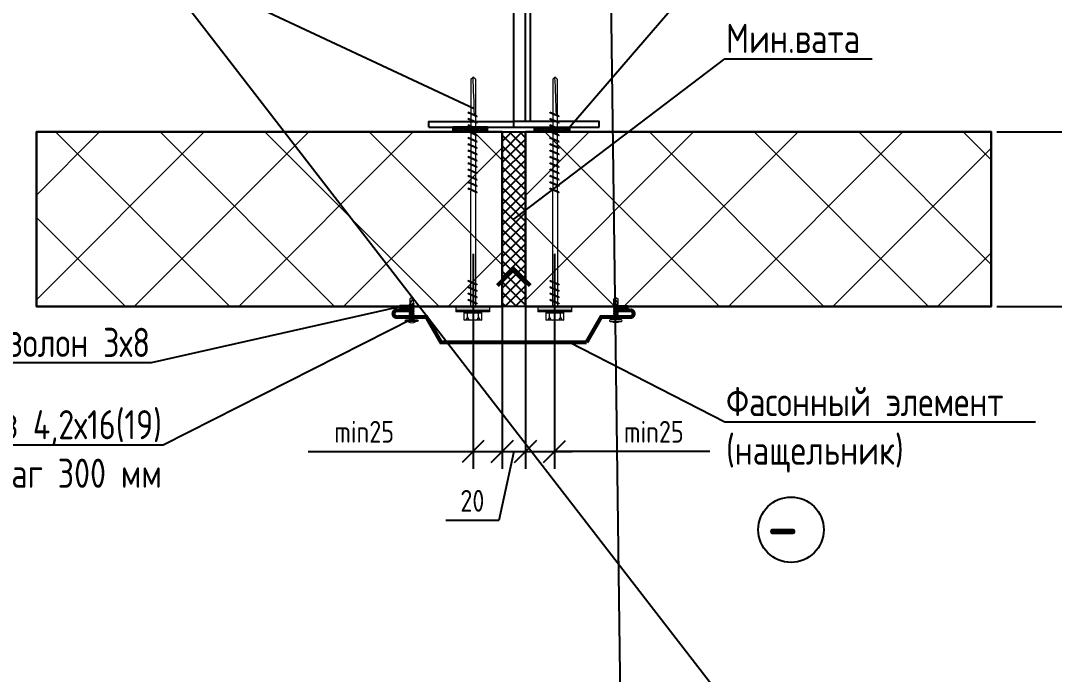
# Model space of a CAD drawing. Header units: millimetres. Extents: x -3689 to 2883575, y -702957 to -604547.
# Drawn here: x 2799250 to 2808126, y -690059 to -684448 of the extents above; entities that cross this region are included whole.
import ezdxf
from ezdxf import colors
from ezdxf.entities.mleader import LeaderData, LeaderLine
from ezdxf.enums import TextEntityAlignment as Align
from ezdxf.math import Vec2, Vec3

# ---------------------------------------------------------------- set-up
doc = ezdxf.new("R2010")
doc.units = ezdxf.units.MM
doc.header["$PDMODE"] = 35
for name, color, linetype, lineweight in [('-Крепеж-', 7, 'Continuous', 20), ('new_fill', 8, 'Continuous', 13), ('Саморезы', 7, 'Continuous', 13), ('Сэндвич-панель', 30, 'Continuous', 13), ('Уплотнительная лента', 6, 'Continuous', 25)]:
    doc.layers.add(name, color=color, linetype=linetype, lineweight=lineweight)
for name, color, linetype in [('Прогон', 7, 'Continuous'), ('Размер', 101, 'Continuous'), ('Штриховка', 54, 'Continuous')]:
    doc.layers.add(name, color=color, linetype=linetype)
doc.layers.add('ФЭ', color=7, linetype='Continuous', lineweight=25, true_color=0xb8002e)
doc.styles.add('ISOCPEUR', font='isocpeur.ttf', dxfattribs={"width": 0.8, "height": 2.5})
doc.styles.add('ГОСТ 2.304', font='CS_Gost2304.shx')
doc.dimstyles.new('СПДС', dxfattribs={"dimscale": 100, "dimtxt": 2.5, "dimasz": 2.5, "dimexe": 2, "dimexo": 0.625, "dimgap": 1, "dimtad": 1, "dimdec": 0, "dimtxsty": 'ГОСТ 2.304', "dimblk": 'OBLIQUE', "dimblk1": 'OBLIQUE', "dimblk2": 'OBLIQUE', "dimcen": 2.5, "dimdle": 2, "dimadec": 0, "dimazin": 2, "dimtfac": 0.75, "dimtdec": 4, "dimtmove": 1, "dimatfit": 3, "dimfxl": 1, "dimtfill": 1, "dimtolj": 1, "dimarcsym": 1})
pattern_1 = [(45, (0, 0), (-1.122532015133644, 1.122532015133644), []), (135, (0, 0), (-1.122532015133644, -1.122532015133644), [])]

# ---------------------------------------------------------------- blocks, each defined once
blk = doc.blocks.new('*U645')
at = {"ltscale": 5}
h = blk.add_hatch(dxfattribs=at)
h.set_pattern_fill('ANSI37', color=256, scale=0.5)
h.set_pattern_definition(pattern_1)
h.paths.add_polyline_path([(-4, 15), (0, 15), (-2.664535259100376e-15, -15), (-4.000000000000003, -15)])
blk.add_lwpolyline([(-4, 15), (0, 15), (-2.664535259100376e-15, -15), (-4.000000000000003, -15)], close=True, dxfattribs=at)
blk = doc.blocks.new('*U648')
at = {"layer": 'Сэндвич-панель', "ltscale": 5, "true_color": 0x2776bb}
h = blk.add_hatch(dxfattribs=at)
h.set_pattern_fill('ANSI37', color=152, scale=20)
h.set_pattern_definition([(45, (300, 129.7623069807112), (-44.90128060534577, 44.90128060534577), []), (135, (300, 129.7623069807112), (-44.90128060534577, -44.90128060534576), [])])
h.paths.add_polyline_path([(0, 0), (9.170296493842564e-15, 149.7623069807112), (400, 149.7623069807112), (400, 0)])
at = {"layer": 'Сэндвич-панель', "color": 152, "lineweight": 30, "ltscale": 5, "true_color": 0x2776bb}
blk.add_lwpolyline([(0, 0), (9.170296493842564e-15, 149.7623069807112), (400, 149.7623069807112), (400, 0)], close=True, dxfattribs=at)
blk = doc.blocks.new('*U649')
at = {"ltscale": 5}
h = blk.add_hatch(dxfattribs=at)
h.set_pattern_fill('ANSI37', color=256, scale=2)
h.set_pattern_definition([(45, (49.76230698071124, 0), (-4.490128060534576, 4.490128060534577), []), (135, (49.76230698071124, 0), (-4.490128060534577, -4.490128060534576), [])])
h.paths.add_polyline_path([(0, 0), (1.224646799147353e-15, 20), (149.7623069807112, 20), (149.7623069807112, 0)])
blk.add_lwpolyline([(0, 0), (1.224646799147353e-15, 20), (149.7623069807112, 20), (149.7623069807112, 0)], close=True, dxfattribs=at)
blk = doc.blocks.new('_Oblique')
at = {"color": 0, "linetype": 'ByBlock', "lineweight": -2}
blk.add_line((-0.5, -0.5), (0.5, 0.5), dxfattribs=at)
blk = doc.blocks.new('*D662')
at = {"layer": 'Defpoints', "color": 0, "ltscale": 75, "transparency": 16777216}
for p in [(2807584.570924027, -685403.6845170486), (2807584.570924027, -686901.307586856), (2808574.835766146, -686901.307586856)]:
    blk.add_point(p, dxfattribs=at)
at = {"layer": 'Размер', "color": 0, "lineweight": -2, "ltscale": 75, "transparency": 16777216}
for p, q in [((2808574.835766146, -685253.6845170486), (2808574.835766146, -687051.307586856)), ((2807631.445924027, -685403.6845170486), (2808724.835766146, -685403.6845170486)), ((2807631.445924027, -686901.307586856), (2808724.835766146, -686901.307586856))]:
    blk.add_line(p, q, dxfattribs=at)
at = {"layer": 'Размер', "color": 0, "lineweight": -2, "ltscale": 75, "transparency": 16777216, "xscale": 187.5, "yscale": 187.5, "zscale": 187.5}
for p, rotation in [((2808574.835766146, -685403.6845170486), 90), ((2808574.835766146, -686901.307586856), 270)]:
    blk.add_blockref('_Oblique', p, dxfattribs=dict(at, rotation=rotation))
at = {"layer": 'Размер', "color": 0, "ltscale": 75, "transparency": 16777216, "insert": (2808406.085766146, -686152.4960519528), "char_height": 187.5, "attachment_point": 5, "rotation": 90, "style": 'ГОСТ 2.304', "bg_fill": 3, "box_fill_scale": 1.1, "bg_fill_color": 256, "bg_fill_true_color": 13158600, "bg_fill_transparency": 0}
blk.add_mtext('\\A1;150', dxfattribs=at)
blk = doc.blocks.new('*D668')
at = {"layer": 'Defpoints', "color": 0, "ltscale": 75, "transparency": 16777216}
for p in [(2803384.570924024, -686403.6845170485), (2803584.570924026, -686403.6845170485), (2803584.570924026, -688145.8625584028)]:
    blk.add_point(p, dxfattribs=at)
at = {"layer": 'Размер', "color": 0, "lineweight": -2, "ltscale": 75, "transparency": 16777216}
for p, q in [((2803384.570924024, -686450.5595170485), (2803384.570924024, -688295.8625584028)), ((2803584.570924026, -686450.5595170485), (2803584.570924026, -688295.8625584028)), ((2803234.570924024, -688145.8625584028), (2803734.570924026, -688145.8625584028)), ((2803484.570924025, -688145.8625584028), (2803355.472915178, -688738.4208902933)), ((2803355.472915178, -688738.4208902933), (2802901.901486606, -688738.4208902933))]:
    blk.add_line(p, q, dxfattribs=at)
at = {"layer": 'Размер', "color": 0, "lineweight": -2, "ltscale": 75, "transparency": 16777216, "xscale": 187.5, "yscale": 187.5, "zscale": 187.5, "rotation": 180}
blk.add_blockref('_Oblique', (2803384.570924024, -688145.8625584028), dxfattribs=at)
at = {"layer": 'Размер', "color": 0, "lineweight": -2, "ltscale": 75, "transparency": 16777216, "xscale": 187.5, "yscale": 187.5, "zscale": 187.5}
blk.add_blockref('_Oblique', (2803584.570924026, -688145.8625584028), dxfattribs=at)
at = {"layer": 'Размер', "color": 0, "ltscale": 75, "transparency": 16777216, "insert": (2803128.687200892, -688569.6708902933), "char_height": 187.5, "attachment_point": 5, "style": 'ГОСТ 2.304', "bg_fill": 3, "box_fill_scale": 1.1, "bg_fill_color": 256, "bg_fill_true_color": 13158600, "bg_fill_transparency": 0}
blk.add_mtext('\\A1;20', dxfattribs=at)
blk = doc.blocks.new('Уплотнитель 3х8')
at = {"ltscale": 5}
h = blk.add_hatch(dxfattribs=at)
h.set_pattern_fill('ANSI37', color=256, scale=0.5)
h.set_pattern_definition(pattern_1)
h.paths.add_polyline_path([(-3, 4), (0, 4), (0, -4), (-3, -4)])
blk.add_lwpolyline([(-3, 4), (0, 4), (0, -4), (-3, -4)], close=True, dxfattribs=at)
blk = doc.blocks.new('*D666')
at = {"layer": 'Defpoints', "color": 0, "ltscale": 75, "transparency": 16777216}
for p in [(2803584.570924029, -681653.9634694991), (2803584.570924029, -682621.6677512784), (2803484.570924029, -685403.6845170486)]:
    blk.add_point(p, dxfattribs=at)
at = {"layer": 'Размер', "color": 0, "lineweight": -2, "ltscale": 75, "transparency": 16777216}
for p, q in [((2803534.570924029, -681653.9634694991), (2803641.445924029, -681297.7134694991)), ((2803641.445924029, -681297.7134694991), (2804059.303066886, -681297.7134694991)), ((2803484.570924029, -685356.8095170486), (2803484.570924029, -681503.9634694991)), ((2803584.570924029, -682574.7927512784), (2803584.570924029, -681503.9634694991)), ((2803484.570924029, -681653.9634694991), (2803297.070924029, -681653.9634694991)), ((2803484.570924029, -681653.9634694991), (2803584.570924029, -681653.9634694991)), ((2803484.570924029, -681653.9634694991), (2803584.570924029, -681653.9634694991)), ((2803584.570924029, -681653.9634694991), (2803772.070924029, -681653.9634694991))]:
    blk.add_line(p, q, dxfattribs=at)
at = {"layer": 'Размер', "color": 0, "lineweight": -2, "ltscale": 75, "transparency": 16777216, "xscale": 187.5, "yscale": 187.5, "zscale": 187.5}
blk.add_blockref('_Oblique', (2803484.570924029, -681653.9634694991), dxfattribs=at)
at = {"layer": 'Размер', "color": 0, "lineweight": -2, "ltscale": 75, "transparency": 16777216, "xscale": 187.5, "yscale": 187.5, "zscale": 187.5, "rotation": 180}
blk.add_blockref('_Oblique', (2803584.570924029, -681653.9634694991), dxfattribs=at)
at = {"layer": 'Размер', "color": 0, "ltscale": 75, "transparency": 16777216, "insert": (2803850.374495458, -681128.9634694991), "char_height": 187.5, "attachment_point": 5, "style": 'ГОСТ 2.304', "bg_fill": 3, "box_fill_scale": 1.1, "bg_fill_color": 256, "bg_fill_true_color": 13158600, "bg_fill_transparency": 0}
blk.add_mtext('\\A1;10', dxfattribs=at)
blk = doc.blocks.new('*D670')
at = {"layer": 'Defpoints', "color": 0, "ltscale": 75, "transparency": 16777216}
for p in [(2803584.570924026, -686403.6845170485), (2803834.570924029, -686403.6845170485), (2803834.570924029, -688145.8625584028)]:
    blk.add_point(p, dxfattribs=at)
at = {"layer": 'Размер', "color": 0, "lineweight": -2, "ltscale": 75, "transparency": 16777216}
for p, q in [((2803584.570924026, -686450.5595170485), (2803584.570924026, -688295.8625584028)), ((2803834.570924029, -686450.5595170485), (2803834.570924029, -688295.8625584028)), ((2803434.570924026, -688145.8625584028), (2803984.570924029, -688145.8625584028)), ((2805168.799963874, -688145.8625584028), (2803834.570924029, -688145.8625584028))]:
    blk.add_line(p, q, dxfattribs=at)
at = {"layer": 'Размер', "color": 0, "lineweight": -2, "ltscale": 75, "transparency": 16777216, "xscale": 187.5, "yscale": 187.5, "zscale": 187.5, "rotation": 180}
blk.add_blockref('_Oblique', (2803584.570924026, -688145.8625584028), dxfattribs=at)
at = {"layer": 'Размер', "color": 0, "lineweight": -2, "ltscale": 75, "transparency": 16777216, "xscale": 187.5, "yscale": 187.5, "zscale": 187.5}
blk.add_blockref('_Oblique', (2803834.570924029, -688145.8625584028), dxfattribs=at)
at = {"layer": 'Размер', "color": 0, "ltscale": 75, "transparency": 16777216, "insert": (2804687.549963874, -687977.1125584028), "char_height": 187.5, "attachment_point": 5, "style": 'ГОСТ 2.304', "bg_fill": 3, "box_fill_scale": 1.1, "bg_fill_color": 256, "bg_fill_true_color": 13158600, "bg_fill_transparency": 0}
blk.add_mtext('\\A1;min25', dxfattribs=at)
blk = doc.blocks.new('*D671')
at = {"layer": 'Defpoints', "color": 0, "ltscale": 75, "transparency": 16777216}
for p in [(2803134.570924026, -686403.6845170485), (2803384.570924029, -686403.6845170485), (2803384.570924029, -688145.8625584028)]:
    blk.add_point(p, dxfattribs=at)
at = {"layer": 'Размер', "color": 0, "lineweight": -2, "ltscale": 75, "transparency": 16777216}
for p, q in [((2803134.570924026, -686450.5595170485), (2803134.570924026, -688295.8625584028)), ((2803384.570924029, -686450.5595170485), (2803384.570924029, -688295.8625584028)), ((2801718.936378893, -688145.8625584028), (2803134.570924026, -688145.8625584028)), ((2802984.570924026, -688145.8625584028), (2803534.570924029, -688145.8625584028))]:
    blk.add_line(p, q, dxfattribs=at)
at = {"layer": 'Размер', "color": 0, "lineweight": -2, "ltscale": 75, "transparency": 16777216, "xscale": 187.5, "yscale": 187.5, "zscale": 187.5, "rotation": 180}
blk.add_blockref('_Oblique', (2803134.570924026, -688145.8625584028), dxfattribs=at)
at = {"layer": 'Размер', "color": 0, "lineweight": -2, "ltscale": 75, "transparency": 16777216, "xscale": 187.5, "yscale": 187.5, "zscale": 187.5}
blk.add_blockref('_Oblique', (2803384.570924029, -688145.8625584028), dxfattribs=at)
at = {"layer": 'Размер', "color": 0, "ltscale": 75, "transparency": 16777216, "insert": (2802200.186378893, -687977.1125584028), "char_height": 187.5, "attachment_point": 5, "style": 'ГОСТ 2.304', "bg_fill": 3, "box_fill_scale": 1.1, "bg_fill_color": 256, "bg_fill_true_color": 13158600, "bg_fill_transparency": 0}
blk.add_mtext('\\A1;min25', dxfattribs=at)
blk = doc.blocks.new('*U641')
at = {"color": 0, "linetype": 'ByBlock', "lineweight": -2}
for p, q in [((-1.599999999973079, -1.000000000007276), (-2.099999999973079, -1.288675134612276)), ((-1.059018956748332, -0.9999999999963618), (-2.099999999976717, -1.288675134605)), ((-1.599999999973079, -1.577350269199087), (-2.099999999973079, -1.288675134605)), ((2.100000000016734, -1.523970384954737), (-2.099999999976717, -2.688675134599179)), ((-1.599999999973079, -2.400000000001455), (-2.099999999973079, -2.688675134606455)), ((-1.599999999973079, -2.977350269193266), (-2.099999999973079, -2.688675134599179)), ((2.100000000016734, -2.923970384948916), (-2.099999999976718, -4.088675134593359)), ((-1.59999999997308, -3.799999999995634), (-2.09999999997308, -4.088675134600635)), ((-1.59999999997308, -4.377350269187446), (-2.09999999997308, -4.088675134593359)), ((2.100000000016734, -4.323970384950371), (-2.099999999976718, -5.488675134594814)), ((-1.59999999997308, -5.19999999999709), (-2.09999999997308, -5.48867513460209)), ((-1.59999999997308, -5.777350269188901), (-2.09999999997308, -5.488675134594814)), ((2.09999999998763, -5.723970384966378), (-2.100000000005822, -6.888675134610821)), ((-1.600000000002184, -6.600000000013097), (-2.100000000002184, -6.888675134618097)), ((-1.600000000002184, -7.177350269204908), (-2.100000000002184, -6.888675134610821)), ((2.09999999998763, -7.123970384967834), (-2.100000000005822, -8.288675134612276)), ((-1.600000000002184, -8.000000000014552), (-2.100000000002184, -8.288675134619552)), ((-1.600000000002184, -8.577350269206363), (-2.100000000002184, -8.288675134612276)), ((2.099999999987629, -8.523970384969289), (-2.100000000005823, -9.688675134613732)), ((-0.013743172206887, -1), (-1.599999999973079, -1.577350269199087)), ((-1.599999999954889, -0.9999999999963617), (-0.01374317219597306, -0.999999999996362)), ((1.60000000002401, -1.235295250346099), (-1.599999999973079, -2.399999999997817)), ((1.600000000027648, -1.812645519545186), (-1.599999999973079, -2.977350269193266)), ((1.60000000002401, -2.635295250340278), (-1.59999999997308, -3.799999999991996)), ((1.600000000027648, -3.212645519539365), (-1.59999999997308, -4.377350269187446)), ((1.60000000002401, -4.035295250341733), (-1.59999999997308, -5.199999999993452)), ((1.600000000027648, -4.61264551954082), (-1.59999999997308, -5.777350269188901)), ((1.599999999994906, -5.43529525035774), (-1.600000000002184, -6.600000000009459)), ((1.599999999998544, -6.012645519556827), (-1.600000000002184, -7.177350269204908)), ((1.599999999994905, -6.835295250359195), (-1.600000000002184, -8.000000000010914)), ((1.599999999998543, -7.412645519558282), (-1.600000000002184, -8.577350269206363)), ((1.599999999994905, -8.23529525036065), (-1.600000000002185, -9.40000000001237)), ((1.599999999998543, -8.812645519559737), (-1.600000000002185, -9.977350269207818)), ((1.60000000002401, -1.235295250353375), (2.10000000002401, -1.523970384958375)), ((1.60000000002401, -1.812645519545186), (2.10000000002401, -1.523970384951099)), ((1.60000000002401, -2.635295250347554), (2.10000000002401, -2.923970384952554)), ((1.60000000002401, -3.212645519539365), (2.10000000002401, -2.923970384945279)), ((1.60000000002401, -4.035295250349009), (2.10000000002401, -4.323970384954009)), ((1.60000000002401, -4.61264551954082), (2.10000000002401, -4.323970384946733)), ((1.599999999994906, -5.435295250365016), (2.099999999994906, -5.723970384970016)), ((1.599999999994906, -6.012645519556827), (2.099999999994906, -5.72397038496274)), ((1.599999999994905, -6.835295250366471), (2.099999999994905, -7.123970384971472)), ((1.599999999994905, -7.412645519558282), (2.099999999994905, -7.123970384964196)), ((1.599999999994905, -8.235295250367926), (2.099999999994905, -8.523970384972927)), ((1.599999999994905, -8.812645519559737), (2.099999999994905, -8.52397038496565)), ((-1.600000000002185, -9.400000000016007), (-2.100000000002185, -9.688675134621008)), ((-1.600000000002185, -9.977350269207818), (-2.100000000002185, -9.688675134613732)), ((2.099999999987629, -9.923970384970744), (-2.100000000005823, -11.08867513461519)), ((-1.600000000002185, -10.80000000001746), (-2.100000000002185, -11.08867513462246)), ((-1.600000000002185, -11.37735026920927), (-2.100000000002185, -11.08867513461519)), ((2.099999999998543, -11.32397038496856), (-2.099999999994909, -12.488675134613)), ((-1.599999999991271, -12.20000000001528), (-2.099999999991271, -12.48867513462028)), ((-1.599999999991271, -12.77735026920709), (-2.099999999991271, -12.488675134613)), ((2.099999999987629, -12.72397038497729), (-2.100000000005823, -13.88867513462174)), ((-1.600000000002185, -13.60000000002401), (-2.100000000002185, -13.88867513462901)), ((-1.600000000002185, -14.17735026921582), (-2.100000000002185, -13.88867513462174)), ((1.599999999994905, -9.635295250362105), (-1.600000000002185, -10.80000000001382)), ((1.599999999998543, -10.21264551956119), (-1.600000000002185, -11.37735026920927)), ((1.600000000005819, -11.03529525035992), (-1.599999999991271, -12.20000000001164)), ((1.600000000009457, -11.61264551955901), (-1.599999999991271, -12.77735026920709)), ((1.599999999994905, -12.43529525036865), (-1.600000000002185, -13.60000000002037)), ((1.599999999998542, -13.01264551956774), (-1.600000000002185, -14.17735026921582)), ((-0.351670386055051, -17.00557813298656), (1.599999999998542, -13.99999999996362)), ((7.272467370805861e-12, -18.9999999999709), (-0.351670386055051, -17.00557813298656)), ((1.599999999994905, -9.635295250369381), (2.099999999994905, -9.923970384974382)), ((1.599999999994905, -10.21264551956119), (2.099999999994905, -9.923970384967106)), ((1.600000000005819, -11.0352952503672), (2.100000000005819, -11.3239703849722)), ((1.600000000005819, -11.61264551955901), (2.100000000005819, -11.32397038496492)), ((1.599999999994905, -12.43529525037593), (2.099999999994905, -12.72397038498093)), ((1.599999999994904, -13.01264551956774), (2.099999999994905, -12.72397038497365))]:
    blk.add_line(p, q, dxfattribs=at)
blk.add_lwpolyline([(4.749999999996362, 1.500000000003637, -0.9999999999999999), (4.749999999996362, 3.637106246247321e-12), (-4.750000000003638, 8.725608443924891e-16, -0.9999999999999999), (-4.750000000003638, 1.500000000003639)], format="xyb", close=True, dxfattribs=at)
blk.add_lwpolyline([(1.600000000002183, -1.235295250353375), (1.600000000005821, -0.9999999999963624, -0.4142135623688329), (2.600000000005821, 3.637501194840044e-12)], format="xyb", dxfattribs=at)
for points in [[(-1.600000000009459, -2.400000000019645), (-1.600000000009459, -1.577350269213639)], [(-1.600000000009459, -3.800000000013824), (-1.600000000009459, -2.977350269207818)], [(-1.60000000000946, -5.200000000008004), (-1.60000000000946, -4.377350269201997)], [(-1.60000000000946, -6.600000000013097), (-1.60000000000946, -5.777350269203453)], [(-1.60000000000946, -8.000000000014552), (-1.60000000000946, -7.177350269208546)], [(-1.600000000009461, -9.400000000016007), (-1.60000000000946, -8.577350269210001)], [(1.60000000000582, -2.63529525035483), (1.600000000005821, -1.8126455195561)], [(1.600000000002182, -4.035295250349009), (1.600000000002182, -3.212645519550279)], [(1.600000000002182, -5.435295250354102), (1.600000000002182, -4.612645519551734)], [(1.600000000002181, -6.835295250355557), (1.600000000002182, -6.012645519556827)], [(1.600000000002181, -8.235295250357012), (1.600000000002181, -7.412645519558282)], [(1.600000000002181, -9.635295250358467), (1.600000000002181, -8.812645519559737)], [(-1.600000000009461, -10.80000000001746), (-1.600000000009461, -9.977350269211456)], [(-1.599999999998547, -12.20000000001528), (-1.599999999998547, -11.37735026920927)], [(-1.600000000009461, -13.60000000002401), (-1.600000000009461, -12.777350269218)], [(-1.600000000002185, -14.17735026921582), (-1.599999999998548, -17.87966793885062), (-7.279447857560992e-12, -18.99999999998181), (1.599999999998541, -17.8796679388397), (1.59999999998399, -13.01264551957502)], [(1.600000000013095, -11.03529525035628), (1.600000000013095, -10.21264551955755)], [(1.600000000002181, -12.43529525036502), (1.600000000002181, -11.61264551956629)]]:
    blk.add_lwpolyline(points, dxfattribs=at)
for centre, radius, start, end in [((-3.638736557298684e-12, -4.124999999992724), 6.624999999996911, 58.10920819813854, 121.8907918018614), ((-2.600000000002183, -0.9999999999999996), 0.9999999999890861, 2.084140759670701e-10, 89.9999999995831), ((0.8651910481785271, -20.07188099263658), 3.298933915255489, 111.6456391962607, 138.3543608042461)]:
    blk.add_arc(centre, radius, start, end, dxfattribs=at)
blk = doc.blocks.new('саморез4')
at = {"layer": 'new_fill'}
blk.add_hatch(color=254, dxfattribs=at).paths.add_polyline_path([(-2.399999999997818, -9.360000000000582), (0, -9.360000000000582), (0, 9.840000000000146), (-2.399999999997818, 9.840000000000146)])
at = {"layer": 'Саморезы', "ltscale": 150}
for p, q in [((0, 9.840000000000146), (-3.080052177709149, 9.840000000000146)), ((-3.080052177709149, -9.360000000000582), (-3.080052177709149, 9.840000000000146)), ((-2.399999999997817, -9.360000000000582), (-2.399999999997817, 9.840000000000146)), ((0, -9.360000000000582), (0, 9.840000000000146)), ((-7.880052177677499, 5.039999999999054), (-3.080052177709149, 5.040000000000873)), ((-7.880052177677499, -5.040000000000873), (-7.880052177677499, 5.039999999999054)), ((-5.880052177677499, 3.119999999998981), (-3.080052177676407, 3.1200000000008)), ((-3.760104355384101, -5.040000000000873), (-3.760104355407748, 5.040000000000873)), ((64.93420709722704, 1.504474343220863), (0, 1.504474343219044)), ((1.30294891254016, -2.207999999998719), (3.400405785938347, 2.687999999998283)), ((1.918582892010818, -2.207999999998719), (4.016039765409005, 2.687999999998283)), ((3.706359258856537, 2.913794945443442), (3.398542269122117, 2.687999999998283)), ((3.706359258856537, 2.913794945443442), (4.016039765409005, 2.687999999998283)), ((4.929610046414382, -2.207999999998719), (7.027066919812569, 2.687999999998283)), ((5.54524402588504, -2.207999999998719), (7.642700899283227, 2.687999999998283)), ((7.333020392730759, 2.913794945443442), (7.02520340299634, 2.687999999998283)), ((7.333020392730759, 2.913794945443442), (7.642700899283227, 2.687999999998283)), ((8.556271180288604, -2.207999999998719), (10.65372805368679, 2.687999999998283)), ((9.171905159759262, -2.207999999998719), (11.26936203315745, 2.687999999998283)), ((10.95968152660498, 2.913794945443442), (10.65186453687056, 2.687999999998283)), ((10.95968152660498, 2.913794945443442), (11.26936203315745, 2.687999999998283)), ((12.18293231416283, -2.207999999998719), (14.28038918756101, 2.687999999998283)), ((12.79856629363348, -2.207999999998719), (14.89602316703167, 2.687999999998283)), ((14.5863426604792, 2.913794945443442), (14.27852567074478, 2.687999999998283)), ((14.5863426604792, 2.913794945443442), (14.89602316703167, 2.687999999998283)), ((64.94440680313346, -2.207999999998719), (67.04186367653165, 2.687999999998283)), ((65.56004078260412, -2.207999999998719), (67.6574976560023, 2.687999999998283)), ((67.34781714944984, 2.913794945443442), (67.04000015971542, 2.687999999998283)), ((130.0081951494649, 1.318346709540492), (67.08389642349539, 1.318346709540492)), ((67.34781714944984, 2.913794945443442), (67.6574976560023, 2.687999999998283)), ((68.57106793700768, -2.207999999998719), (70.66852481040587, 2.687999999998283)), ((69.18670191647834, -2.207999999998719), (71.28415878987653, 2.687999999998283)), ((70.97447828332406, 2.913794945443442), (70.66666129358964, 2.687999999998283)), ((70.97447828332406, 2.913794945443442), (71.28415878987653, 2.687999999998283)), ((72.1977290708819, -2.207999999998719), (74.29518594428009, 2.687999999998283)), ((72.81336305035256, -2.207999999998719), (74.91081992375075, 2.687999999998283)), ((74.60113941719828, 2.913794945443442), (74.29332242746386, 2.687999999998283)), ((74.60113941719828, 2.913794945443442), (74.91081992375075, 2.687999999998283)), ((75.82439020475613, -2.207999999998719), (77.92184707815431, 2.687999999998283)), ((76.44002418422679, -2.207999999998719), (78.53748105762497, 2.687999999998283)), ((78.2278005510725, 2.913794945443442), (77.91998356133809, 2.687999999998283)), ((78.2278005510725, 2.913794945443442), (78.53748105762497, 2.687999999998283)), ((79.45105133863035, -2.207999999998719), (81.54850821202854, 2.687999999998283)), ((80.06668531810101, -2.207999999998719), (82.1641421914992, 2.687999999998283)), ((81.85446168494673, 2.913794945443442), (81.54664469521231, 2.687999999998283)), ((81.85446168494673, 2.913794945443442), (82.1641421914992, 2.687999999998283)), ((83.07771247250457, -2.207999999998719), (85.17516934590276, 2.687999999998283)), ((83.69334645197523, -2.207999999998719), (85.79080332537342, 2.687999999998283)), ((85.48112281882095, 2.913794945443442), (85.17330582908653, 2.687999999998283)), ((85.48112281882095, 2.913794945443442), (85.79080332537342, 2.687999999998283)), ((86.7043736063788, -2.207999999998719), (88.80183047977698, 2.687999999998283)), ((87.32000758584945, -2.207999999998719), (89.41746445924764, 2.687999999998283)), ((89.10778395269517, 2.913794945443442), (88.79996696296075, 2.687999999998283)), ((89.10778395269517, 2.913794945443442), (89.41746445924764, 2.687999999998283)), ((90.33103474025302, -2.207999999998719), (92.4284916136512, 2.687999999998283)), ((90.94666871972368, -2.207999999998719), (93.04412559312186, 2.687999999998283)), ((92.7344450865694, 2.913794945443442), (92.42662809683497, 2.687999999998283)), ((92.7344450865694, 2.913794945443442), (93.04412559312186, 2.687999999998283)), ((93.95769587412724, -2.207999999998719), (96.05515274752543, 2.687999999998283)), ((94.5733298535979, -2.207999999998719), (96.67078672699608, 2.687999999998283)), ((96.36110622044362, 2.913794945443442), (96.0532892307092, 2.687999999998283)), ((96.36110622044362, 2.913794945443442), (96.67078672699608, 2.687999999998283)), ((97.58435700800146, -2.207999999998719), (99.68181388139965, 2.687999999998283)), ((98.19999098747212, -2.207999999998719), (100.2974478608703, 2.687999999998283)), ((99.98776735431784, 2.913794945443442), (99.67995036458342, 2.687999999998283)), ((99.98776735431784, 2.913794945443442), (100.2974478608703, 2.687999999998283)), ((101.2110181418757, -2.207999999998719), (103.3084750152739, 2.687999999998283)), ((101.8266521213463, -2.207999999998719), (103.9241089947445, 2.687999999998283)), ((103.6144284881921, 2.913794945443442), (103.3066114984576, 2.687999999998283)), ((103.6144284881921, 2.913794945443442), (103.9241089947445, 2.687999999998283)), ((104.8376792757499, -2.207999999998719), (106.9351361491481, 2.687999999998283)), ((105.4533132552206, -2.207999999998719), (107.5507701286188, 2.687999999998283)), ((107.2410896220663, 2.913794945443442), (106.9332726323319, 2.687999999998283)), ((107.2410896220663, 2.913794945443442), (107.5507701286188, 2.687999999998283)), ((108.4643404096241, -2.207999999998719), (110.5617972830223, 2.687999999998283)), ((109.0799743890948, -2.207999999998719), (111.177431262493, 2.687999999998283)), ((110.8677507559405, 2.913794945443442), (110.5599337662061, 2.687999999998283)), ((110.8677507559405, 2.913794945443442), (111.177431262493, 2.687999999998283)), ((130.0081951494649, 1.318346709540492), (131.1858084608884, -1.818989403545856e-12)), ((-7.880052177677499, -5.040000000000873), (-3.080052177676407, -5.040000000000873)), ((-5.880052177677499, -3.1200000000008), (-3.080052177676407, -3.120000000002619)), ((64.93420709722704, -1.504474343217225), (0, -1.504474343219044)), ((64.93420709722704, -1.504474343219044), (0, -1.504474343217225)), ((1.610765902278217, -2.433794945443879), (1.30294891254016, -2.207999999998719)), ((1.610765902278217, -2.433794945443879), (1.920446408828866, -2.207999999998719)), ((5.23742703615244, -2.433794945443879), (4.929610046414382, -2.207999999998719)), ((5.23742703615244, -2.433794945443879), (5.547107542703088, -2.207999999998719)), ((8.864088170026662, -2.433794945443879), (8.556271180288604, -2.207999999998719)), ((8.864088170026662, -2.433794945443879), (9.17376867657731, -2.207999999998719)), ((12.49074930390088, -2.433794945443879), (12.18293231416283, -2.207999999998719)), ((12.49074930390088, -2.433794945443879), (12.80042981045153, -2.207999999998719)), ((65.25222379287152, -2.433794945443879), (64.94440680313346, -2.207999999998719)), ((65.25222379287152, -2.433794945443879), (65.56190429942217, -2.207999999998719)), ((130.0081951494649, -1.31834670954413), (67.08389642349539, -1.31834670954413)), ((68.87888492674574, -2.433794945443879), (68.57106793700768, -2.207999999998719)), ((68.87888492674574, -2.433794945443879), (69.18856543329639, -2.207999999998719)), ((72.50554606061996, -2.433794945443879), (72.1977290708819, -2.207999999998719)), ((72.50554606061996, -2.433794945443879), (72.81522656717061, -2.207999999998719)), ((76.13220719449419, -2.433794945443879), (75.82439020475613, -2.207999999998719)), ((76.13220719449419, -2.433794945443879), (76.44188770104483, -2.207999999998719)), ((79.75886832836841, -2.433794945443879), (79.45105133863035, -2.207999999998719)), ((79.75886832836841, -2.433794945443879), (80.06854883491906, -2.207999999998719)), ((83.38552946224263, -2.433794945443879), (83.07771247250457, -2.207999999998719)), ((83.38552946224263, -2.433794945443879), (83.69520996879328, -2.207999999998719)), ((87.01219059611685, -2.433794945443879), (86.7043736063788, -2.207999999998719)), ((87.01219059611685, -2.433794945443879), (87.3218711026675, -2.207999999998719)), ((90.63885172999107, -2.433794945443879), (90.33103474025302, -2.207999999998719)), ((90.63885172999107, -2.433794945443879), (90.94853223654172, -2.207999999998719)), ((94.2655128638653, -2.433794945443879), (93.95769587412724, -2.207999999998719)), ((94.2655128638653, -2.433794945443879), (94.57519337041595, -2.207999999998719)), ((97.89217399773952, -2.433794945443879), (97.58435700800146, -2.207999999998719)), ((97.89217399773952, -2.433794945443879), (98.20185450429017, -2.207999999998719)), ((101.5188351316137, -2.433794945443879), (101.2110181418757, -2.207999999998719)), ((101.5188351316137, -2.433794945443879), (101.8285156381644, -2.207999999998719)), ((105.145496265488, -2.433794945443879), (104.8376792757499, -2.207999999998719)), ((105.145496265488, -2.433794945443879), (105.4551767720386, -2.207999999998719)), ((108.7721573993622, -2.433794945443879), (108.4643404096241, -2.207999999998719)), ((108.7721573993622, -2.433794945443879), (109.0818379059128, -2.207999999998719)), ((130.0081951494649, -1.31834670954413), (131.1858084608884, -1.818989403545856e-12)), ((0, -9.360000000000582), (-3.080052177709149, -9.360000000000582))]:
    blk.add_line(p, q, dxfattribs=at)
at = {"layer": 'Саморезы'}
for p, q in [((67.08389642349539, 1.318346709540492), (64.93420709722704, 1.504474343220863)), ((67.08389642349539, -1.31834670954413), (64.93420709722704, -1.504474343217225))]:
    blk.add_line(p, q, dxfattribs=at)
at = {"layer": 'Саморезы', "ltscale": 150}
for centre, radius, start, end in [((-5.878837890086288, 5.122931549576606), 2.002931917658344, 182.3730145137065, 269.96526414214), ((-5.878837890086288, 1.117068450424995), 2.002931917658344, 90.03473585786006, 177.6269854862935), ((80.25790015239727, 1057.687319474811), 1058.91157702412, 271.5919924933748, 272.7554087209513), ((-5.878837890086288, -1.117068450426814), 2.002931917658344, 182.3730145137065, 269.96526414214), ((-5.878837890086288, -5.122931549578425), 2.002931917658344, 90.03473585786006, 177.6269854862935)]:
    blk.add_arc(centre, radius, start, end, dxfattribs=at)
blk = doc.blocks.new('_None')
blk = doc.blocks.new('_TagCircle')
at = {"color": 0, "linetype": 'ByBlock', "lineweight": -2, "transparency": 16777216}
blk.add_circle((0, 0), 4, dxfattribs=at)
at = {"color": 0, "transparency": 16777216}
blk.add_attdef('НОМЕРЯРЛЫКА', text='', height=3, dxfattribs=at).set_placement((0, -1.5), align=Align.CENTER)
blk = doc.blocks.new('_Open90')
at = {"color": 0, "linetype": 'ByBlock', "lineweight": -2}
for p, q in [((-0.5, 0.5), (0, 0)), ((0, 0), (-1, 0)), ((0, 0), (-0.5, -0.5))]:
    blk.add_line(p, q, dxfattribs=at)

msp = doc.modelspace()

# ---------------------------------------------------------------- linework, layer by layer
at = {"ltscale": 100}
msp.add_circle((2805865.173166194, -688817.6236394682), 280.7602710630026, dxfattribs=at)
at = {"layer": 'ФЭ', "color": 244, "lineweight": 30, "ltscale": 20, "true_color": 0x991b1e, "const_width": 35}
msp.add_lwpolyline([(2804109.570924025, -687208.6487695128), (2804109.570924025, -687208.6487695128), (2804234.570924025, -686992.1424185671), (2804484.570924025, -686992.1424185671, 0.9357512581090411), (2804488.415009306, -686934.2969622556), (2804363.415009306, -686934.2969622556)], format="xyb", dxfattribs=at)

# ---------------------------------------------------------------- block references
at = {"layer": 'Сэндвич-панель', "color": 30, "lineweight": 30, "ltscale": 100, "true_color": 0xf26722, "yscale": 10, "zscale": 10, "rotation": 180}
for p, xscale in [((2803384.570924026, -685403.6845170486), 10), ((2803584.570924026, -685403.6845170486), -10)]:
    msp.add_blockref('*U648', p, dxfattribs=dict(at, xscale=xscale))
at = {"layer": 'Уплотнительная лента', "ltscale": 5, "yscale": 10, "zscale": 10}
for name, p, xscale, rotation in [('*U645', (2803109.991690936, -685403.6845170486), -10, 90), ('*U645', (2803813.714433918, -685403.6845170486), 10, 270), ('Уплотнитель 3х8', (2804422.347894879, -686895.3930553488), 10, 90.00000000000001)]:
    msp.add_blockref(name, p, dxfattribs=dict(at, xscale=xscale, rotation=rotation))
at = {"layer": 'Штриховка', "ltscale": 5, "xscale": 10, "yscale": 10, "zscale": 10, "rotation": 89.99999999999999}
msp.add_blockref('*U649', (2803584.570924029, -686901.3075868557), dxfattribs=at)

# ---------------------------------------------------------------- texts
at = {"ltscale": 100, "insert": (2805656.700884814, -688531.0183550123), "char_height": 500, "attachment_point": 1, "style": 'ГОСТ 2.304'}
msp.add_mtext_dynamic_manual_height_columns('-', width=523.4145922233001, gutter_width=2500, heights=[0], dxfattribs=at)

# ---------------------------------------------------------------- leaders
ml = msp.add_multileader_mtext('Standard')
ml.set_content('Крепеж к металлу КМ-195-12', color=256, style='ISOCPEUR')
ml.set_leader_properties()
ml.set_arrow_properties(name='NONE')
ml.build(insert=Vec2(0, 0))
ml.multileader.update_dxf_attribs({"text_left_attachment_type": 6, "text_right_attachment_type": 6, "dogleg_length": 0.36, "arrow_head_size": 0.18})
ctx = ml.context
ctx.base_point, ctx.char_height, ctx.arrow_head_size, ctx.landing_gap_size, ctx.plane_origin = Vec3(2797190.113353886, -684140.7732477554), 250, 0.18, 10, Vec3(2800895.867867163, -685363.6845170486)
ctx.left_attachment, ctx.right_attachment, ctx.text_align_type = 6, 6, 2
notes = []
notes.append((ctx, [(1, (1, 1, 0), (2800870.473353886, -684140.7732477554), (-1, 0), 0.36, [(0, [(2803145.331853369, -685206.1767965278)], 0, [])])]))
ctx.mtext.insert, ctx.mtext.alignment, ctx.mtext.flow_direction = Vec3(2800860.113353886, -683815.7732477554), 3, 5
for ctx, leaders in notes:
    for number, flags, end, landing, length, lines in leaders:
        leader = LeaderData()
        leader.index, (leader.has_last_leader_line, leader.has_dogleg_vector, leader.attachment_direction) = number, flags
        leader.last_leader_point, leader.dogleg_vector, leader.dogleg_length = Vec3(end), Vec3(landing), length
        for number, points, colour, breaks in lines:
            line = LeaderLine()
            line.index, line.vertices, line.color, line.breaks = number, Vec3.list(points), colors.encode_raw_color(colour), breaks
            leader.lines.append(line)
        ctx.leaders.append(leader)

# ---------------------------------------------------------------- next in the draw order: dimensions: what is measured, and where the dimension line sits
at = {"layer": 'Размер', "ltscale": 75}
dim = msp.add_linear_dim(base=(2803584.570924029, -681653.9634694991), p1=(2803484.570924029, -685403.6845170486), p2=(2803584.570924029, -682621.6677512784), dimstyle='СПДС', override={"dimscale": 75, "dimlfac": 0.1}, dxfattribs=at)
dim.commit()
dim.dimension.update_dxf_attribs({"geometry": '*D666', "text_midpoint": (2803716.445924029, -681128.9634694991)})
dim = msp.add_linear_dim(base=(2808574.835766146, -686901.307586856), p1=(2807584.570924026, -685403.6845170484), p2=(2807584.570924026, -686901.3075868557), angle=270, dimstyle='СПДС', override={"dimscale": 75, "dimlfac": 0.1}, dxfattribs=at)
dim.commit()
dim.dimension.update_dxf_attribs({"geometry": '*D662', "text_midpoint": (2808406.085766146, -686152.4960519528)})
dim = msp.add_linear_dim(base=(2803584.570924026, -688145.8625584028), p1=(2803384.570924024, -686403.6845170485), p2=(2803584.570924026, -686403.6845170485), dimstyle='СПДС', override={"dimscale": 75, "dimlfac": 0.1}, dxfattribs=at)
dim.commit()
dim.dimension.update_dxf_attribs({"geometry": '*D668', "text_midpoint": (2803280.472915178, -688738.4208902933), "dimtype": 160})

# ---------------------------------------------------------------- next in the draw order: linework, layer by layer
at = {"color": 4}
for points in [[(2803584.570924029, -683521.6677512784), (2803624.570924029, -683521.6677512784), (2803624.570924029, -685313.6845170486), (2803584.570924029, -685313.6845170486), (2803584.570924029, -683521.6677512784)], [(2802755.968339267, -685363.6845170486), (2802755.968339267, -685313.6845170486), (2803486.432295517, -685313.6845170486)], [(2804216.896251767, -685363.6845170486), (2804216.896251767, -685313.6845170486), (2803486.432295517, -685313.6845170486)], [(2802755.968339267, -685363.6845170486), (2804216.896251767, -685363.6845170486)]]:
    msp.add_lwpolyline(points, dxfattribs=at)
at = {"layer": 'ФЭ', "color": 244, "lineweight": 30, "ltscale": 20, "true_color": 0x991b1e, "const_width": 35}
msp.add_lwpolyline([(2803343.14956779, -686722.562047462), (2803484.570924028, -686581.1406912246), (2803625.992280265, -686722.562047462)], dxfattribs=at)
msp.add_lwpolyline([(2802605.726838744, -686934.2969622556), (2802480.726838744, -686934.2969622556, 1.068660064661612), (2802484.570924025, -686992.1424185671), (2802734.570924025, -686992.1424185671), (2802859.570924025, -687208.6487695128), (2804109.570924025, -687208.6487695128)], format="xyb", dxfattribs=at)

# ---------------------------------------------------------------- next in the draw order: leaders
ml = msp.add_multileader_mtext('Standard')
ml.set_content('Изолон 4х30', color=256, style='ISOCPEUR')
ml.set_leader_properties()
ml.set_arrow_properties(name='NONE')
ml.build(insert=Vec2(0, 0))
ml.multileader.update_dxf_attribs({"text_left_attachment_type": 6, "text_right_attachment_type": 6, "dogleg_length": 0.36, "arrow_head_size": 0.18})
ctx = ml.context
ctx.base_point, ctx.char_height, ctx.arrow_head_size, ctx.landing_gap_size, ctx.plane_origin = Vec3(2805297.212111813, -683815.7732477554), 250, 0.18, 10, Vec3(2806803.285820508, -685363.6845170486)
ctx.left_attachment, ctx.right_attachment = 6, 6
notes = []
notes.append((ctx, [(0, (1, 1, 0), (2805296.852111813, -683815.7732477554), (1, 0), 0.36, [(0, [(2803963.714433918, -685363.6845170486)], 0, [])])]))
ctx.mtext.insert, ctx.mtext.flow_direction = Vec3(2805307.212111813, -683515.7732477554), 5
ml = msp.add_multileader_mtext('Standard')
ml.set_content('Мин.вата', color=256, style='ISOCPEUR')
ml.set_leader_properties()
ml.set_arrow_properties(name='NONE')
ml.build(insert=Vec2(0, 0))
ml.multileader.update_dxf_attribs({"text_left_attachment_type": 6, "text_right_attachment_type": 6, "dogleg_length": 0.36, "arrow_head_size": 0.18})
ctx = ml.context
ctx.base_point, ctx.char_height, ctx.arrow_head_size, ctx.landing_gap_size, ctx.plane_origin = Vec3(2805297.212111813, -684775.3424148621), 250, 0.18, 10, Vec3(2806803.285820508, -686323.2536841554)
ctx.left_attachment, ctx.right_attachment = 6, 6
notes.append((ctx, [(0, (1, 1, 0), (2805296.852111813, -684775.3424148621), (1, 0), 0.36, [(0, [(2803484.570924029, -686152.4960519521)], 0, [])])]))
ctx.mtext.insert, ctx.mtext.flow_direction = Vec3(2805307.212111813, -684475.3424148621), 5
for ctx, leaders in notes:
    for number, flags, end, landing, length, lines in leaders:
        leader = LeaderData()
        leader.index, (leader.has_last_leader_line, leader.has_dogleg_vector, leader.attachment_direction) = number, flags
        leader.last_leader_point, leader.dogleg_vector, leader.dogleg_length = Vec3(end), Vec3(landing), length
        for number, points, colour, breaks in lines:
            line = LeaderLine()
            line.index, line.vertices, line.color, line.breaks = number, Vec3.list(points), colors.encode_raw_color(colour), breaks
            leader.lines.append(line)
        ctx.leaders.append(leader)

# ---------------------------------------------------------------- next in the draw order: dimensions: what is measured, and where the dimension line sits
at = {"layer": 'Размер', "ltscale": 75}
dim = msp.add_linear_dim(base=(2803834.570924029, -688145.8625584028), p1=(2803584.570924026, -686403.6845170485), p2=(2803834.570924029, -686403.6845170485), text='min<>', dimstyle='СПДС', override={"dimscale": 75, "dimlfac": 0.1}, dxfattribs=at)
dim.commit()
dim.dimension.update_dxf_attribs({"geometry": '*D670', "text_midpoint": (2804687.549963874, -688145.8625584028), "dimtype": 160})

# ---------------------------------------------------------------- next in the draw order: linework, layer by layer
msp.add_line((2804559.938681094, -702122.0188390967), (2804225.487599781, -677145.5616567745))

# ---------------------------------------------------------------- next in the draw order: block references
at = {"layer": '-Крепеж-', "color": 3, "xscale": -10, "yscale": 10, "zscale": 10, "rotation": 180}
msp.add_blockref('*U641', (2804360.631641655, -687015.6319520562), dxfattribs=at)
at = {"layer": 'Прогон', "xscale": 14.99903909403538, "yscale": 14.99903909403538, "zscale": 14.99903909403538, "rotation": 90}
msp.add_blockref('саморез4', (2803838.293667008, -686901.3075868557), dxfattribs=at)

# ---------------------------------------------------------------- next in the draw order: dimensions: what is measured, and where the dimension line sits
at = {"layer": 'Размер', "ltscale": 75}
dim = msp.add_linear_dim(base=(2803384.570924029, -688145.8625584028), p1=(2803134.570924026, -686403.6845170485), p2=(2803384.570924029, -686403.6845170485), text='min<>', dimstyle='СПДС', override={"dimscale": 75, "dimlfac": 0.1}, dxfattribs=at)
dim.commit()
dim.dimension.update_dxf_attribs({"geometry": '*D671', "text_midpoint": (2802200.186378893, -688216.7119399495), "dimtype": 160})

# ---------------------------------------------------------------- next in the draw order: leaders
ml = msp.add_multileader_block('Standard')
ml.set_content('_TagCircle', color=256, scale=100)
ml.set_attribute('НОМЕРЯРЛЫКА', 'В', width=0)
ml.set_leader_properties()
ml.set_arrow_properties(name='OPEN90')
ml.build(insert=Vec2(0, 0))
ml.multileader.update_dxf_attribs({"has_dogleg": 0, "text_left_attachment_type": 6, "text_right_attachment_type": 6, "dogleg_length": 0.36, "arrow_head_size": 25000, "scale": 100, "block_connection_type": 1})
ctx = ml.context
ctx.base_point, ctx.scale, ctx.char_height, ctx.arrow_head_size, ctx.landing_gap_size, ctx.plane_origin = Vec3(2816876.886163335, -672418.1099544775), 100, 2.5, 25000, 10, Vec3(2819549.498852947, -669112.8376483071)
ctx.left_attachment, ctx.right_attachment, ctx.attachment_type = 6, 6, 1
notes = []
notes.append((ctx, [(0, (1, 1, 0), (2816876.526163335, -672418.1099544775), (1, 0), 0.36, [(0, [(2816876.886163335, -669149.3646561343)], 0, [])])]))
ctx.block.insert = Vec3(2816876.886163335, -672418.1099544775)
ml = msp.add_multileader_mtext('Standard')
ml.set_content('Фасонный элемент \\P(нащельник)', color=256, style='ISOCPEUR')
ml.set_leader_properties()
ml.set_arrow_properties(name='NONE')
ml.build(insert=Vec2(0, 0))
ml.multileader.update_dxf_attribs({"text_left_attachment_type": 6, "text_right_attachment_type": 6, "dogleg_length": 0.36, "arrow_head_size": 0.18})
ctx = ml.context
ctx.base_point, ctx.char_height, ctx.arrow_head_size, ctx.landing_gap_size, ctx.plane_origin = Vec3(2805297.212111813, -687892.6349030061), 250, 0.18, 10, Vec3(2806803.285820508, -689704.619425051)
ctx.left_attachment, ctx.right_attachment = 6, 6
notes.append((ctx, [(0, (1, 1, 0), (2805296.852111813, -687892.6349030061), (1, 0), 0.36, [(0, [(2803963.714433918, -687208.6487695128)], 0, [])])]))
ctx.mtext.insert, ctx.mtext.flow_direction = Vec3(2805307.212111813, -687592.6349030061), 5
for ctx, leaders in notes:
    for number, flags, end, landing, length, lines in leaders:
        leader = LeaderData()
        leader.index, (leader.has_last_leader_line, leader.has_dogleg_vector, leader.attachment_direction) = number, flags
        leader.last_leader_point, leader.dogleg_vector, leader.dogleg_length = Vec3(end), Vec3(landing), length
        for number, points, colour, breaks in lines:
            line = LeaderLine()
            line.index, line.vertices, line.color, line.breaks = number, Vec3.list(points), colors.encode_raw_color(colour), breaks
            leader.lines.append(line)
        ctx.leaders.append(leader)

# ---------------------------------------------------------------- next in the draw order: linework, layer by layer
msp.add_line((2794610.070078112, -676477.295056473), (2815095.094915474, -702957.3520894735))

# ---------------------------------------------------------------- next in the draw order: block references
at = {"layer": '-Крепеж-', "color": 3, "xscale": 10, "yscale": 10, "zscale": 10, "rotation": 180}
msp.add_blockref('*U641', (2802608.510206398, -687015.6319520562), dxfattribs=at)
at = {"layer": 'Прогон', "xscale": 14.99903909403538, "yscale": 14.99903909403538, "zscale": 14.99903909403538, "rotation": 90}
msp.add_blockref('саморез4', (2803134.570924026, -686901.3075868557), dxfattribs=at)
at = {"layer": 'Уплотнительная лента', "ltscale": 5, "xscale": -10, "yscale": 10, "zscale": 10, "rotation": 270}
msp.add_blockref('Уплотнитель 3х8', (2802546.793953173, -686895.3930553488), dxfattribs=at)

# ---------------------------------------------------------------- next in the draw order: leaders
ml = msp.add_multileader_mtext('Standard')
ml.set_content('Изолон 3х8', color=256, style='ISOCPEUR')
ml.set_leader_properties()
ml.set_arrow_properties(name='NONE')
ml.build(insert=Vec2(0, 0))
ml.multileader.update_dxf_attribs({"text_left_attachment_type": 6, "text_right_attachment_type": 6, "dogleg_length": 0.36, "arrow_head_size": 0.18})
ctx = ml.context
ctx.base_point, ctx.char_height, ctx.arrow_head_size, ctx.landing_gap_size, ctx.plane_origin = Vec3(2799001.227992542, -687385.1700540832), 250, 0.18, 10, Vec3(2799696.970951009, -686218.9293189549)
ctx.left_attachment, ctx.right_attachment, ctx.text_align_type = 6, 6, 2
notes = []
notes.append((ctx, [(1, (1, 1, 0), (2800371.587992542, -687385.1700540832), (-1, 0), 0.36, [(0, [(2802517.246711019, -686901.3075868557)], 0, [])])]))
ctx.mtext.insert, ctx.mtext.width, ctx.mtext.alignment, ctx.mtext.flow_direction = Vec3(2800361.227992542, -687085.1700540832), 2973.295454545454, 3, 5
ml = msp.add_multileader_mtext('Standard')
ml.set_content('Саморез 4,2х16(19)\\Pшаг 300 мм', color=256, style='ISOCPEUR')
ml.set_leader_properties()
ml.set_arrow_properties(name='NONE')
ml.build(insert=Vec2(0, 0))
ml.multileader.update_dxf_attribs({"text_left_attachment_type": 6, "text_right_attachment_type": 6, "dogleg_length": 0.36, "arrow_head_size": 0.18})
ctx = ml.context
ctx.base_point, ctx.char_height, ctx.arrow_head_size, ctx.landing_gap_size, ctx.plane_origin = Vec3(2798213.081677489, -688091.0741648827), 250, 0.18, 10, Vec3(2799798.824635956, -686323.2536841554)
ctx.left_attachment, ctx.right_attachment, ctx.text_align_type = 6, 6, 2
notes.append((ctx, [(1, (1, 1, 0), (2800473.441677489, -688091.0741648827), (-1, 0), 0.36, [(0, [(2802619.100395965, -687005.6319520562)], 0, [])])]))
ctx.mtext.insert, ctx.mtext.alignment, ctx.mtext.flow_direction = Vec3(2800463.081677489, -687791.0741648827), 3, 5
for ctx, leaders in notes:
    for number, flags, end, landing, length, lines in leaders:
        leader = LeaderData()
        leader.index, (leader.has_last_leader_line, leader.has_dogleg_vector, leader.attachment_direction) = number, flags
        leader.last_leader_point, leader.dogleg_vector, leader.dogleg_length = Vec3(end), Vec3(landing), length
        for number, points, colour, breaks in lines:
            line = LeaderLine()
            line.index, line.vertices, line.color, line.breaks = number, Vec3.list(points), colors.encode_raw_color(colour), breaks
            leader.lines.append(line)
        ctx.leaders.append(leader)

doc.saveas('drawing.dxf')
